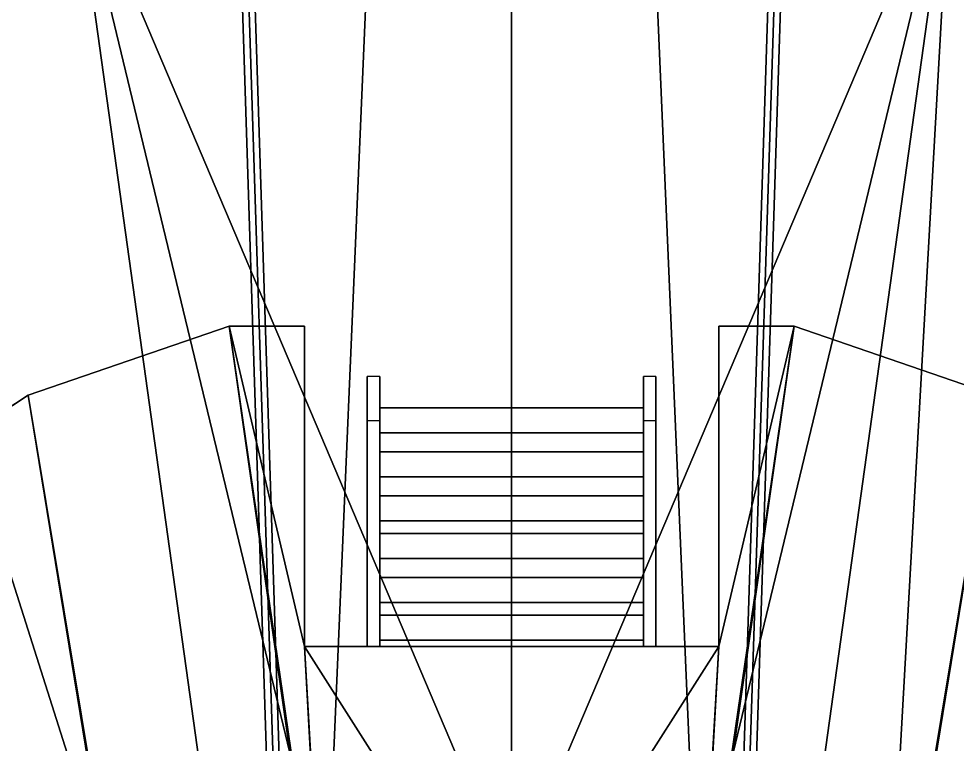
# Model space of a CAD drawing. Header units: millimetres. Extents: x -2.4 to 2.4, y -20 to 53.1.
# Drawn here: x -0.785 to 0.71, y -7.676 to -6.52 of the extents above; entities that cross this region are included whole.
import ezdxf

# ---------------------------------------------------------------- set-up
doc = ezdxf.new("R2010")
doc.units = ezdxf.units.MM
doc.layers.add('railings', color=6, linetype='Continuous')
doc.layers.add('superstructure', color=3, linetype='Continuous')

msp = doc.modelspace()

# ---------------------------------------------------------------- linework, layer by layer
for points in [[(-1.56, -5.51, -0.71), (-1.04, -5.51, -0.9), (-0.77, -8.78, -0.9), (-1.09, -8.78, -0.71)], [(-1.04, -5.51, -0.9), (-0.19, -5.51, -0.99), (-0.33, -8.78, -0.99), (-0.77, -8.78, -0.9)], [(-0.19, -5.51, -0.99), (0, -5.51, -0.99), (0, -8.78, -0.99), (-0.33, -8.78, -0.99)], [(0.33, -8.78, -0.99), (0, -8.78, -0.99), (0, -5.51, -0.99), (0.19, -5.51, -0.99)], [(0.77, -8.78, -0.9), (0.33, -8.78, -0.99), (0.19, -5.51, -0.99), (1.04, -5.51, -0.9)]]:
    msp.add_3dface(points)
at = {"color": 2}
for points in [[(-0.7, -6.25, 1.8336), (-1.4, -5.51, 1.74), (-0.6, -8.03, 1.8691), (-0.46, -7.974, 1.88)], [(-1.4, -5.51, 1.74), (-1.4, -5.51, 1.74), (-0.91, -8.19, 1.8448), (-0.6, -8.03, 1.8691)], [(0.6, -8.03, 1.8691), (0.91, -8.19, 1.8448), (1.4, -5.51, 1.74), (0.7, -6.25, 1.8336)], [(-0.7, -6.25, 1.8336), (-0.7, -6.25, 1.8336), (-0.46, -7.974, 1.88), (-0.3, -7.91, 1.88)], [(-0.3, -7.91, 1.88), (0, -7.9, 1.88), (-0.7, -6.25, 1.8336)], [(0, -7.9, 1.88), (0.7, -6.25, 1.8336), (-0.7, -6.25, 1.8336)], [(0.3, -7.91, 1.88), (0.7, -6.25, 1.8336), (0, -7.9, 1.88)], [(0.3, -7.91, 1.88), (0.46, -7.974, 1.88), (0.7, -6.25, 1.8336)], [(0.46, -7.974, 1.88), (0.6, -8.03, 1.8691), (0.7, -6.25, 1.8336)]]:
    msp.add_3dface(points, dxfattribs=at)
at = {"layer": 'railings'}
for points in [[(-0.45, -7.01, 3.63), (-0.77, -7.12, 3.63), (-0.77, -7.12, 3.58), (-0.45, -7.01, 3.58)], [(-0.45, -7.01, 3.58), (-0.77, -7.12, 3.58), (-0.77, -7.12, 3.63), (-0.45, -7.01, 3.63)], [(-0.45, -7.01, 3.28), (-0.77, -7.12, 3.28), (-0.77, -7.12, 3.33), (-0.45, -7.01, 3.33)], [(-0.45, -7.01, 3.33), (-0.77, -7.12, 3.33), (-0.77, -7.12, 3.28), (-0.45, -7.01, 3.28)], [(-0.45, -7.01, 3.63), (-0.45, -7.01, 2.93), (-0.42, -7.01, 2.93), (-0.42, -7.01, 3.63)], [(-0.42, -7.01, 3.63), (-0.42, -7.01, 2.93), (-0.45, -7.01, 2.93), (-0.45, -7.01, 3.63)], [(0.42, -7.01, 3.63), (0.42, -7.01, 2.93), (0.45, -7.01, 2.93), (0.45, -7.01, 3.63)], [(0.45, -7.01, 3.63), (0.45, -7.01, 2.93), (0.42, -7.01, 2.93), (0.42, -7.01, 3.63)], [(0.45, -7.01, 3.33), (0.77, -7.12, 3.33), (0.77, -7.12, 3.28), (0.45, -7.01, 3.28)], [(0.45, -7.01, 3.28), (0.77, -7.12, 3.28), (0.77, -7.12, 3.33), (0.45, -7.01, 3.33)], [(0.45, -7.01, 3.58), (0.77, -7.12, 3.58), (0.77, -7.12, 3.63), (0.45, -7.01, 3.63)], [(0.45, -7.01, 3.63), (0.77, -7.12, 3.63), (0.77, -7.12, 3.58), (0.45, -7.01, 3.58)], [(-0.23, -7.09, 2.56), (-0.23, -7.09, 1.85), (-0.23, -7.14, 1.9756), (-0.23, -7.14, 2.56)], [(-0.23, -7.14, 2.56), (-0.23, -7.14, 1.9756), (-0.23, -7.09, 1.85), (-0.23, -7.09, 2.56)], [(0.23, -7.09, 2.56), (0.23, -7.09, 1.85), (0.23, -7.14, 1.9756), (0.23, -7.14, 2.56)], [(0.23, -7.14, 2.56), (0.23, -7.14, 1.9756), (0.23, -7.09, 1.85), (0.23, -7.09, 2.56)], [(-0.77, -7.12, 3.58), (-1.09, -7.33, 3.58), (-1.09, -7.33, 3.63), (-0.77, -7.12, 3.63)], [(-0.77, -7.12, 3.63), (-1.09, -7.33, 3.63), (-1.09, -7.33, 3.58), (-0.77, -7.12, 3.58)], [(-0.77, -7.12, 3.28), (-1.09, -7.33, 3.28), (-1.09, -7.33, 3.33), (-0.77, -7.12, 3.33)], [(-0.77, -7.12, 3.33), (-1.09, -7.33, 3.33), (-1.09, -7.33, 3.28), (-0.77, -7.12, 3.28)], [(-0.23, -7.14, 2.56), (-0.23, -7.47, 3.51), (-0.23, -7.47, 3.43), (-0.23, -7.14, 2.51)], [(-0.23, -7.14, 2.51), (-0.23, -7.47, 3.43), (-0.23, -7.47, 3.51), (-0.23, -7.14, 2.56)], [(0.23, -7.14, 2.56), (0.23, -7.47, 3.51), (0.23, -7.47, 3.43), (0.23, -7.14, 2.51)], [(0.23, -7.14, 2.51), (0.23, -7.47, 3.43), (0.23, -7.47, 3.51), (0.23, -7.14, 2.56)], [(-0.23, -7.47, 3.51), (-0.23, -7.47, 2.8044), (-0.23, -7.52, 2.93), (-0.23, -7.52, 3.51)], [(-0.23, -7.52, 3.51), (-0.23, -7.52, 2.93), (-0.23, -7.47, 2.8044), (-0.23, -7.47, 3.51)], [(0.23, -7.52, 3.51), (0.23, -7.52, 2.93), (0.23, -7.47, 2.8044), (0.23, -7.47, 3.51)], [(0.23, -7.47, 3.51), (0.23, -7.47, 2.8044), (0.23, -7.52, 2.93), (0.23, -7.52, 3.51)]]:
    msp.add_3dface(points, dxfattribs=at)
at = {"layer": 'superstructure'}
for points in [[(-0.59, -1.14, 7.41), (-0.6, -1.15, 7.4), (-0.01, -19.56, 4.4), (0, -19.55, 4.4116)], [(-0.6, -1.15, 7.4), (-0.59, -1.14, 7.39), (0, -19.55, 4.3916), (-0.01, -19.56, 4.4)], [(-0.58, -1.15, 7.4), (-0.59, -1.14, 7.41), (0, -19.55, 4.4116), (0.01, -19.56, 4.4)], [(-0.59, -1.14, 7.39), (-0.58, -1.15, 7.4), (0.01, -19.56, 4.4), (0, -19.55, 4.3916)], [(0.59, -1.14, 7.41), (0.58, -1.15, 7.4), (-0.01, -19.56, 4.4), (0, -19.55, 4.4116)], [(0.58, -1.15, 7.4), (0.59, -1.14, 7.39), (0, -19.55, 4.3916), (-0.01, -19.56, 4.4)], [(0.6, -1.15, 7.4), (0.59, -1.14, 7.41), (0, -19.55, 4.4116), (0.01, -19.56, 4.4)], [(0.59, -1.14, 7.39), (0.6, -1.15, 7.4), (0.01, -19.56, 4.4), (0, -19.55, 4.3916)], [(-0.45, -7.01, 2.79), (-0.77, -7.12, 2.79), (-0.77, -7.12, 2.93), (-0.45, -7.01, 2.93)], [(-0.45, -7.01, 2.93), (-0.77, -7.12, 2.93), (-0.6, -8.16, 2.93), (-0.3, -8.06, 2.93)], [(-0.3, -8.0396, 2.79), (-0.6, -8.1423, 2.79), (-0.77, -7.12, 2.79), (-0.45, -7.01, 2.79)], [(-0.33, -7.01, 2.79), (-0.45, -7.01, 2.79), (-0.45, -7.01, 2.93), (-0.33, -7.01, 2.93)], [(-0.33, -7.01, 2.93), (-0.45, -7.01, 2.93), (-0.33, -7.52, 2.93)], [(-0.33, -7.52, 2.93), (-0.45, -7.01, 2.93), (-0.3, -8.06, 2.93)], [(-0.3, -8.0396, 2.79), (-0.45, -7.01, 2.79), (-0.45, -7.01, 2.79), (-0.33, -7.52, 2.79)], [(-0.33, -7.52, 2.79), (-0.45, -7.01, 2.79), (-0.45, -7.01, 2.79), (-0.33, -7.01, 2.79)], [(-0.33, -7.52, 2.79), (-0.33, -7.01, 2.79), (-0.33, -7.01, 2.93), (-0.33, -7.52, 2.93)], [(0.3, -8.06, 2.93), (0.6, -8.16, 2.93), (0.77, -7.12, 2.93), (0.45, -7.01, 2.93)], [(0.3, -8.06, 2.93), (0.45, -7.01, 2.93), (0.45, -7.01, 2.93), (0.33, -7.52, 2.93)], [(0.45, -7.01, 2.79), (0.77, -7.12, 2.79), (0.6, -8.1423, 2.79), (0.3, -8.0396, 2.79)], [(0.33, -7.52, 2.79), (0.45, -7.01, 2.79), (0.3, -8.0396, 2.79)], [(0.33, -7.01, 2.93), (0.45, -7.01, 2.93), (0.45, -7.01, 2.79), (0.33, -7.01, 2.79)], [(0.33, -7.52, 2.93), (0.33, -7.01, 2.93), (0.33, -7.01, 2.79), (0.33, -7.52, 2.79)], [(0.33, -7.52, 2.93), (0.45, -7.01, 2.93), (0.45, -7.01, 2.93), (0.33, -7.01, 2.93)], [(0.33, -7.01, 2.79), (0.45, -7.01, 2.79), (0.33, -7.52, 2.79)], [(0.45, -7.01, 2.93), (0.77, -7.12, 2.93), (0.77, -7.12, 2.79), (0.45, -7.01, 2.79)], [(-0.23, -7.09, 1.85), (-0.23, -7.16, 1.85), (-0.23, -7.52, 2.79), (-0.23, -7.52, 2.93)], [(-0.21, -7.52, 2.93), (-0.21, -7.09, 1.85), (-0.23, -7.09, 1.85), (-0.23, -7.52, 2.93)], [(-0.21, -7.52, 2.79), (-0.21, -7.16, 1.85), (-0.21, -7.09, 1.85), (-0.21, -7.52, 2.93)], [(0.23, -7.52, 2.93), (0.23, -7.09, 1.85), (0.21, -7.09, 1.85), (0.21, -7.52, 2.93)], [(0.21, -7.09, 1.85), (0.21, -7.16, 1.85), (0.21, -7.52, 2.79), (0.21, -7.52, 2.93)], [(0.23, -7.52, 2.79), (0.23, -7.16, 1.85), (0.23, -7.09, 1.85), (0.23, -7.52, 2.93)], [(-0.77, -7.12, 2.79), (-1.12, -7.35, 2.79), (-1.12, -7.35, 2.93), (-0.77, -7.12, 2.93)], [(-0.77, -7.12, 2.93), (-1.12, -7.35, 2.93), (-0.89, -8.34, 2.93), (-0.6, -8.16, 2.93)], [(-0.6, -8.1423, 2.79), (-0.8927, -8.3196, 2.79), (-1.12, -7.35, 2.79), (-0.77, -7.12, 2.79)], [(0.6, -8.16, 2.93), (0.89, -8.34, 2.93), (1.12, -7.35, 2.93), (0.77, -7.12, 2.93)], [(0.77, -7.12, 2.79), (1.12, -7.35, 2.79), (0.8927, -8.3196, 2.79), (0.6, -8.1423, 2.79)], [(-0.21, -7.18, 1.93), (-0.21, -7.14, 1.93), (0.21, -7.14, 1.93), (0.21, -7.18, 1.93)], [(0.21, -7.14, 1.94), (0.21, -7.14, 1.93), (-0.21, -7.14, 1.93), (-0.21, -7.14, 1.94)], [(0.21, -7.18, 1.94), (0.21, -7.14, 1.94), (-0.21, -7.14, 1.94), (-0.21, -7.18, 1.94)], [(-0.23, -7.52, 2.79), (-0.23, -7.16, 1.85), (-0.21, -7.16, 1.85), (-0.21, -7.52, 2.79)], [(0.21, -7.52, 2.79), (0.21, -7.16, 1.85), (0.23, -7.16, 1.85), (0.23, -7.52, 2.79)], [(-0.21, -7.18, 1.94), (-0.21, -7.18, 1.93), (0.21, -7.18, 1.93), (0.21, -7.18, 1.94)], [(-0.21, -7.25, 2.1), (-0.21, -7.21, 2.1), (0.21, -7.21, 2.1), (0.21, -7.25, 2.1)], [(0.21, -7.21, 2.11), (0.21, -7.21, 2.1), (-0.21, -7.21, 2.1), (-0.21, -7.21, 2.11)], [(0.21, -7.25, 2.11), (0.21, -7.21, 2.11), (-0.21, -7.21, 2.11), (-0.21, -7.25, 2.11)], [(-0.21, -7.25, 2.11), (-0.21, -7.25, 2.1), (0.21, -7.25, 2.1), (0.21, -7.25, 2.11)], [(-0.21, -7.32, 2.27), (-0.21, -7.28, 2.27), (0.21, -7.28, 2.27), (0.21, -7.32, 2.27)], [(0.21, -7.28, 2.28), (0.21, -7.28, 2.27), (-0.21, -7.28, 2.27), (-0.21, -7.28, 2.28)], [(0.21, -7.32, 2.28), (0.21, -7.28, 2.28), (-0.21, -7.28, 2.28), (-0.21, -7.32, 2.28)], [(-0.21, -7.32, 2.28), (-0.21, -7.32, 2.27), (0.21, -7.32, 2.27), (0.21, -7.32, 2.28)], [(0.21, -7.38, 2.45), (0.21, -7.34, 2.45), (-0.21, -7.34, 2.45), (-0.21, -7.38, 2.45)], [(-0.21, -7.38, 2.44), (-0.21, -7.34, 2.44), (0.21, -7.34, 2.44), (0.21, -7.38, 2.44)], [(0.21, -7.34, 2.45), (0.21, -7.34, 2.44), (-0.21, -7.34, 2.44), (-0.21, -7.34, 2.45)], [(-0.21, -7.38, 2.45), (-0.21, -7.38, 2.44), (0.21, -7.38, 2.44), (0.21, -7.38, 2.45)], [(-0.21, -7.45, 2.61), (-0.21, -7.41, 2.61), (0.21, -7.41, 2.61), (0.21, -7.45, 2.61)], [(0.21, -7.41, 2.62), (0.21, -7.41, 2.61), (-0.21, -7.41, 2.61), (-0.21, -7.41, 2.62)], [(0.21, -7.45, 2.62), (0.21, -7.41, 2.62), (-0.21, -7.41, 2.62), (-0.21, -7.45, 2.62)], [(-0.21, -7.45, 2.62), (-0.21, -7.45, 2.61), (0.21, -7.45, 2.61), (0.21, -7.45, 2.62)], [(0.21, -7.51, 2.79), (0.21, -7.47, 2.79), (-0.21, -7.47, 2.79), (-0.21, -7.51, 2.79)], [(-0.21, -7.51, 2.78), (-0.21, -7.47, 2.78), (0.21, -7.47, 2.78), (0.21, -7.51, 2.78)], [(0.21, -7.47, 2.79), (0.21, -7.47, 2.78), (-0.21, -7.47, 2.78), (-0.21, -7.47, 2.79)], [(-0.21, -7.51, 2.79), (-0.21, -7.51, 2.78), (0.21, -7.51, 2.78), (0.21, -7.51, 2.79)], [(0.33, -7.52, 2.79), (-0.33, -7.52, 2.79), (-0.33, -7.52, 2.93), (0.33, -7.52, 2.93)], [(0.33, -7.52, 2.93), (-0.33, -7.52, 2.93), (-0.3, -8.06, 2.93), (0.3, -8.06, 2.93)], [(0, -8.0383, 2.79), (0, -8.0383, 2.79), (-0.3, -8.0396, 2.79), (-0.33, -7.52, 2.79)], [(0.33, -7.52, 2.79), (0.33, -7.52, 2.79), (0, -8.0383, 2.79), (-0.33, -7.52, 2.79)], [(0.33, -7.52, 2.79), (0.33, -7.52, 2.79), (0.3, -8.0396, 2.79), (0, -8.0383, 2.79)]]:
    msp.add_3dface(points, dxfattribs=at)

doc.saveas('drawing.dxf')
